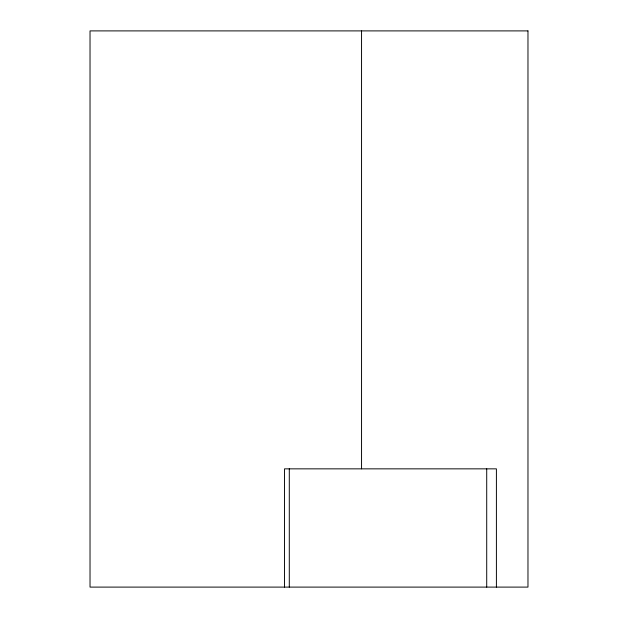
<?xml version="1.0" encoding="UTF-8"?>
<svg xmlns="http://www.w3.org/2000/svg" width="618" height="618" viewBox="0 0 618 618"><rect width="100%" height="100%" fill="white"/><g stroke="black" fill="none" stroke-linecap="round" stroke-linejoin="round"><path stroke-width="0.93" d="M496.401 587.1L496.401 468.853L284.519 468.853L284.519 587.1M486.714 468.853L486.714 587.1M361.553 30.9L361.553 468.853M289.294 468.853L289.294 587.1M527.973 30.9L90.027 30.9L90.027 587.1L527.973 587.1L527.973 30.9"/></g></svg>
